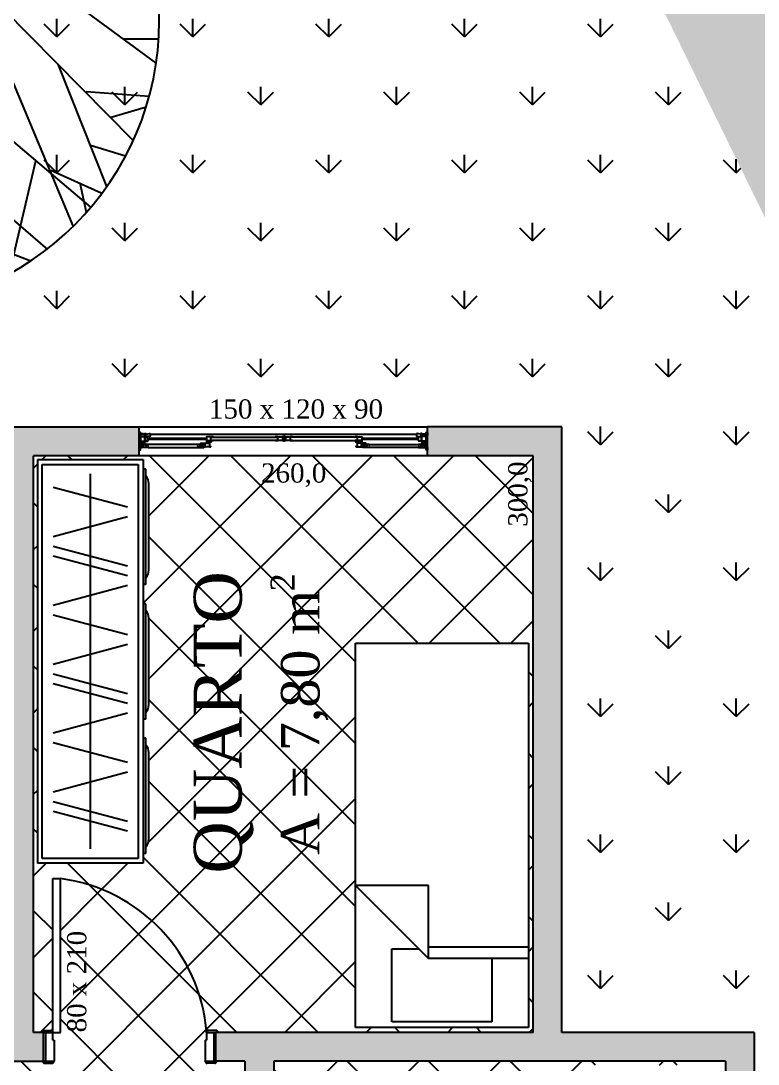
# Model space of a CAD drawing. Header units: millimetres. Extents: x 5728 to 12128, y -948 to 8052.
# Drawn here: x 6982 to 7365, y 5830 to 6372 of the extents above; entities that cross this region are included whole.
import ezdxf
from ezdxf.enums import TextEntityAlignment as Align

# ---------------------------------------------------------------- set-up
doc = ezdxf.new("R2010")
doc.units = ezdxf.units.MM
doc.header["$MEASUREMENT"] = 0
for name, color, linetype in [('001 - 0.150 Color', 1, 'Continuous'), ('003 - 0.250 Color', 3, 'Continuous'), ('004 - 0.150 Color', 4, 'Continuous'), ('005 - 0.350 Color', 5, 'Continuous'), ('007 - 0.200', 7, 'Continuous'), ('084 - 0.250 Color', 84, 'Continuous'), ('253 - 0.150 Color', 253, 'Continuous')]:
    doc.layers.add(name, color=color, linetype=linetype)
doc.styles.add('style4', font='romantic.ttf')

# ---------------------------------------------------------------- blocks, each defined once
blk = doc.blocks.new('Árvore Est')
at = {"layer": '084 - 0.250 Color'}
for p, q in [((7725.18, -1584.41), (7732.03, -1567.7)), ((7731.44, -1598.88), (7758.06, -1567.37)), ((7745.2, -1630.7), (7768.53, -1568.34)), ((7745.76, -1567.5), (7785.45, -1611.64)), ((7714.21, -1569.96), (7712.06, -1641.01)), ((7718.1, -1569.63), (7762.92, -1669.47)), ((7786.19, -1572.66), (7798.97, -1692.29)), ((7798.9, -1576.66), (7691.96, -1856.95)), ((7700.91, -1573.94), (7694.76, -1602.4)), ((7800.06, -1590.64), (7795.44, -1575.59)), ((7675.42, -1592.6), (7677.6, -1583.17)), ((7806.1, -1852.34), (7684.76, -1581.27)), ((7789.91, -1603.67), (7807.17, -1580.66)), ((7819.77, -1650.1), (7811.28, -1582.23)), ((7672.5, -1586.66), (7680.21, -1603.49)), ((7814.32, -1605.14), (7827.54, -1591.46)), ((7658.22, -1595.7), (7698.1, -1610.92)), ((7808.78, -1688.78), (7834.96, -1596.71)), ((7645.57, -1605.37), (7670.17, -1632.27)), ((7639.26, -1610.81), (7652.69, -1625)), ((7830.77, -1612.62), (7848.79, -1608.62)), ((7825.78, -1630.65), (7853.33, -1612.77)), ((7633.16, -1618.15), (7715.41, -1649.53)), ((7628.08, -1624.06), (7648.7, -1640.39)), ((7864.7, -1626.17), (7843.31, -1672.37)), ((7619.75, -1634.78), (7668.17, -1667.14)), ((7856.03, -1645.21), (7872.16, -1636.27)), ((7688.48, -1639.86), (7615.5, -1642.21)), ((7608.43, -1657.03), (7728.12, -1677.94)), ((7880.96, -1656.13), (7609.9, -1777.47)), ((7605.29, -1663.33), (7885.58, -1770.28)), ((7865.18, -1663.2), (7887.79, -1670.61)), ((7639.54, -1676.75), (7598.61, -1687.71)), ((7601.59, -1674.96), (7612.73, -1684.04)), ((7852.46, -1690.35), (7890.92, -1678.45)), ((7820.84, -1683.12), (7894.36, -1700.3)), ((7595.82, -1725.9), (7698.13, -1698.5)), ((7597.84, -1693.45), (7649.84, -1711.48)), ((7595.69, -1708.94), (7623.65, -1718.4)), ((7895.02, -1705.99), (7794.56, -1734.69)), ((7606.18, -1712.34), (7596.18, -1718.79)), ((7617.92, -1719.84), (7604.69, -1733.51)), ((7847.35, -1719.81), (7893.61, -1736.85)), ((7596.69, -1733.48), (7691.47, -1740.65)), ((7712.93, -1731.33), (7686.36, -1854.06)), ((7641.42, -1737.26), (7606.41, -1772.22)), ((7697.4, -1738.69), (7659.8, -1838.49)), ((7628.6, -1749.88), (7597.99, -1742.43)), ((7609.91, -1745.77), (7599.9, -1751.01)), ((7680.85, -1746.26), (7631.74, -1814.49)), ((7758.97, -1746.48), (7882.21, -1776.59)), ((7640.79, -1763.59), (7601.38, -1757.01)), ((7808.06, -1758.57), (7890.65, -1753.24)), ((7612.46, -1758.82), (7603.06, -1762.48)), ((7728.33, -1761.36), (7757.8, -1865.61)), ((7844.57, -1778.43), (7859.28, -1771.96)), ((7682.53, -1778.91), (7683.27, -1852.27)), ((7772.32, -1776.94), (7760.26, -1865.34)), ((7770.75, -1778.04), (7778.18, -1784.5)), ((7772.73, -1777.09), (7863.99, -1808.29)), ((7654.06, -1783.15), (7614.12, -1789.05)), ((7790.61, -1783.31), (7874.33, -1792.31)), ((7678.91, -1788.4), (7633.59, -1815.8)), ((7644.93, -1795.97), (7620.96, -1799.51)), ((7698.65, -1795.93), (7736.48, -1865.93)), ((7818.37, -1793.3), (7842.02, -1831.31)), ((7654.62, -1803.9), (7648.87, -1830.09)), ((7669.05, -1814.24), (7638.55, -1821.32)), ((7789.61, -1814.34), (7776.43, -1862.46)), ((7791.07, -1817.91), (7831.62, -1838.82)), ((7831.23, -1813.91), (7855.46, -1818.32)), ((7683.24, -1820.25), (7666.39, -1843.42)), ((7766.3, -1822.35), (7784.83, -1861.43)), ((7683.55, -1834.26), (7671.13, -1845.83)), ((7717.77, -1831.01), (7717.8, -1863.03)), ((7813.31, -1830.02), (7819.17, -1846.75)), ((7763.38, -1843.58), (7750.21, -1865.74)), ((7717.69, -1848.5), (7701.37, -1859.18))]:
    blk.add_line(p, q, dxfattribs=at)
blk.add_circle((7745.43, -1716.8), 150, dxfattribs=at)

msp = doc.modelspace()

# ---------------------------------------------------------------- hatches: boundary and pattern name
at = {"layer": '003 - 0.250 Color', "ltscale": 2.5}
h = msp.add_hatch(dxfattribs=at)
h.set_pattern_fill('GRASS', color=256, scale=50, style=0)
h.paths.add_polyline_path([(9651.52, 7831.2), (7193.98, 6626.81), (7392.01, 6222.73), (9098.14, 7058.86), (9494.21, 6250.7), (9726.36, 6261.77)])
h = msp.add_hatch(dxfattribs=at)
h.set_pattern_fill('GRASS', color=256, scale=50, style=0)
h.paths.add_polyline_path([(7193.98, 6626.81), (6098.23, 6089.81), (6098.23, 5196.13), (6298.23, 5196.13), (6298.23, 5266.13), (6298.23, 5416.13), (6298.23, 5541.13), (6298.23, 5691.13), (6298.23, 5761.13), (6403.23, 5761.13), (6403.23, 5822.5), (6520.04, 5939.32), (6562.47, 5981.74), (6636.85, 6056.13), (6698.23, 6056.13), (6698.23, 6161.13), (6768.23, 6161.13), (6918.23, 6161.13), (7043.23, 6161.13), (7193.23, 6161.13), (7263.23, 6161.13), (7263.23, 5846.13), (7363.23, 5846.13), (7363.23, 5788.63), (7363.23, 5688.63), (7363.23, 5571.13), (7363.23, 5421.13), (7363.23, 5346.13), (7113.23, 5346.13), (7113.23, 5289.88), (7788.08, 5289.88), (7788.08, 5414.56), (7392.01, 6222.73)])
h.paths.add_polyline_path([(7365.02, 5543.59), (7365.02, 5442.25), (7380.59, 5442.25), (7380.59, 5543.59)], flags=24)
h.paths.add_polyline_path([(7365.06, 5787.94), (7365.06, 5686.68), (7380.39, 5686.68), (7380.39, 5787.94)], flags=24)
h.paths.add_polyline_path([(6508.7, 5932.67), (6569.9, 5993.87), (6558.88, 6004.89), (6497.68, 5943.68)], flags=24)
h.paths.add_polyline_path([(6802.81, 6162.76), (6896.82, 6162.76), (6896.82, 6178.52), (6802.81, 6178.52)], flags=24)
h.paths.add_polyline_path([(7077.81, 6162.76), (7171.82, 6162.76), (7171.82, 6178.52), (7077.81, 6178.52)], flags=24)
h.paths.add_polyline_path([(6296.6, 5575.71), (6296.6, 5669.72), (6280.84, 5669.72), (6280.84, 5575.71)], flags=24)
h.paths.add_polyline_path([(6296.6, 5300.71), (6296.6, 5394.72), (6280.84, 5394.72), (6280.84, 5300.71)], flags=24)
at = {"layer": '005 - 0.350 Color', "ltscale": 2.5}
for points in [[(7043.23, 6161.13), (6918.23, 6161.13), (6918.23, 6146.13), (6973.23, 6146.13), (6973.23, 5846.13), (6968.03, 5846.13), (6968.03, 5831.13), (6993.43, 5831.13), (6993.43, 5846.13), (6988.23, 5846.13), (6988.23, 6146.13), (7043.23, 6146.13)], [(7263.23, 6161.13), (7193.23, 6161.13), (7193.23, 6146.13), (7248.23, 6146.13), (7248.23, 5846.13), (7083.03, 5846.13), (7083.03, 5831.13), (7098.23, 5831.13), (7098.23, 5455.93), (7113.23, 5455.93), (7113.23, 5631.13), (7118.43, 5631.13), (7118.43, 5646.13), (7113.23, 5646.13), (7113.23, 5831.13), (7348.23, 5831.13), (7348.23, 5788.63), (7363.23, 5788.63), (7363.23, 5846.13), (7263.23, 5846.13)]]:
    msp.add_hatch(color=256, dxfattribs=at).paths.add_polyline_path(points)
at = {"layer": '253 - 0.150 Color', "ltscale": 2.5}
h = msp.add_hatch(dxfattribs=at)
h.set_pattern_fill('NET', color=256, scale=240, angle=45, style=0)
h.paths.add_polyline_path([(7202.04, 6146.13), (7193.23, 6146.13), (7043.23, 6146.13), (7013.14, 6146.13), (7013.16, 6144.13), (7045.23, 6144.13), (7045.23, 6139.13), (7046.73, 6139.13), (7046.73, 6135.63, -0.181335), (7048.23, 6131.44), (7048.23, 6086.81, -0.181335), (7046.73, 6082.63), (7046.73, 6079.13), (7045.23, 6079.13), (7045.23, 6069.13), (7046.73, 6069.13), (7046.73, 6065.63, -0.181335), (7048.23, 6061.44), (7048.23, 6016.81, -0.181335), (7046.73, 6012.63), (7046.73, 6009.13), (7045.23, 6009.13), (7045.23, 5999.13), (7046.73, 5999.13), (7046.73, 5995.63, -0.181335), (7048.23, 5991.44), (7048.23, 5946.81, -0.181335), (7046.73, 5942.63), (7046.73, 5939.13), (7045.23, 5939.13), (7045.23, 5934.13), (7015.23, 5934.13), (7015.34, 5923.41, -0.312937), (7078.23, 5846.13, -0.414214), (7079.23, 5847.13), (7083.23, 5847.13, -0.414214), (7084.23, 5846.13), (7206.37, 5846.13), (7206.33, 5848.63), (7155.73, 5848.63), (7155.73, 6048.63), (7203.45, 6048.63)])
h.paths.add_polyline_path([(7248.23, 6146.13), (7202.04, 6146.13), (7203.45, 6048.63), (7245.73, 6048.63), (7245.73, 5848.63), (7206.33, 5848.63), (7206.37, 5846.13), (7248.23, 5846.13)])
h.paths.add_polyline_path([(7015.23, 5934.13), (6990.23, 5934.13), (6990.23, 6144.13), (7013.16, 6144.13), (7013.14, 6146.13), (6988.23, 6146.13), (6988.23, 5846.13), (6992.23, 5846.13, -0.414214), (6993.23, 5847.13), (6998.23, 5847.13), (6998.23, 5926.13), (7002.23, 5926.13, -0.038347), (7015.34, 5923.41)])
h.paths.add_polyline_path([(7127.2, 6072.51), (7127.2, 6088.01), (7108.45, 6088.01), (7108.45, 6072.51)], flags=24)
h.paths.add_polyline_path([(7147.33, 5933.82), (7147.33, 6080.98), (7110.94, 6080.98), (7110.94, 5933.82)], flags=24)
h.paths.add_polyline_path([(7110.99, 5922.48), (7110.99, 6092.32), (7063.67, 6092.32), (7063.67, 5922.48)], flags=24)
h.paths.add_polyline_path([(7104.26, 6126.96), (7143.65, 6126.96), (7143.65, 6145.27), (7104.26, 6145.27)], flags=24)
h.paths.add_polyline_path([(7250.08, 6106.81), (7250.08, 6146.16), (7231.89, 6146.16), (7231.89, 6106.81)], flags=9)
h = msp.add_hatch(dxfattribs=at)
h.set_pattern_fill('NET', color=256, scale=240, angle=45, style=0)
h.paths.add_polyline_path([(7098.23, 5831.13), (7083.53, 5831.13, -0.414214), (7082.53, 5830.13), (7078.53, 5830.13, -0.414214), (7077.53, 5831.13), (7077.53, 5842.13), (7078.23, 5842.13), (7078.23, 5846.13, 0.35555), (7002.23, 5926.13), (7002.23, 5846.13), (6998.23, 5846.13), (6998.23, 5842.13), (6998.93, 5842.13), (6998.93, 5831.13, -0.414214), (6997.93, 5830.13), (6993.93, 5830.13, -0.414214), (6992.93, 5831.13), (6968.53, 5831.13, -0.414214), (6967.53, 5830.13), (6963.53, 5830.13, -0.414214), (6962.53, 5831.13), (6962.53, 5842.13), (6963.23, 5842.13), (6963.23, 5846.13), (6959.23, 5846.13), (6959.23, 5926.13, 0.35555), (6883.23, 5846.13), (6883.23, 5842.13), (6883.93, 5842.13), (6883.93, 5831.13, -0.414214), (6882.93, 5830.13), (6878.93, 5830.13, -0.414214), (6877.93, 5831.13), (6708.84, 5831.13), (6705.52, 5827.8, -0.414214), (6705.52, 5826.39), (6702.69, 5823.56, -0.414214), (6701.27, 5823.56), (6693.5, 5831.34), (6693.99, 5831.83), (6691.16, 5834.66), (6687.16, 5834.66), (6687.16, 5904.66, 0.661173), (6641.64, 5785.19, -0.009594), (6641.66, 5785.16), (6644.49, 5782.34), (6644.99, 5782.83), (6652.77, 5775.05, -0.414214), (6652.77, 5773.64), (6649.94, 5770.81, -0.414214), (6648.52, 5770.81), (6628.23, 5750.52), (7051.23, 5750.52), (7051.23, 5752.28), (7096.23, 5752.28), (7096.23, 5750.52), (7098.23, 5750.52)])
h.paths.add_polyline_path([(7048.73, 5746.03), (7051.23, 5746.03), (7051.23, 5750.52), (6628.23, 5750.52), (6628.23, 5612.71), (6750.13, 5612.71, -0.099811), (6770.13, 5713.53), (6830.13, 5713.53, -0.414214), (6835.13, 5708.53), (6835.13, 5703.53, -0.350338), (6831.23, 5698.65), (6831.23, 5612.71), (7031.23, 5612.71), (7031.23, 5658.42), (7051.23, 5669.97), (7051.23, 5677.53), (7048.73, 5677.53), (7048.73, 5710.53), (7051.23, 5710.53), (7051.23, 5713.03), (7048.73, 5713.03)])
h.paths.add_polyline_path([(6648.68, 5779.22), (6648.68, 5823.64), (6674.48, 5823.64), (6674.48, 5779.22)], flags=24)
h.paths.add_polyline_path([(7100.08, 5791.81), (7100.08, 5831.16), (7081.89, 5831.16), (7081.89, 5791.81)], flags=9)
h.paths.add_polyline_path([(6709.81, 5811.98), (6749.16, 5811.98), (6749.16, 5830.17), (6709.81, 5830.17)], flags=24)
h.paths.add_polyline_path([(6686.84, 5845.17), (6686.84, 5902.05), (6671.51, 5902.05), (6671.51, 5845.17)], flags=24)
h.paths.add_polyline_path([(7018.47, 5844.66), (7018.47, 5901.54), (7003.13, 5901.54), (7003.13, 5844.66)], flags=24)
h.paths.add_polyline_path([(6959.22, 5844.66), (6959.22, 5901.54), (6943.88, 5901.54), (6943.88, 5844.66)], flags=24)
h.paths.add_polyline_path([(6850.18, 5634.66), (7018.04, 5634.66), (7018.04, 5672.94), (6850.18, 5672.94)], flags=24)
h.paths.add_polyline_path([(6869.17, 5594.66), (6999.05, 5594.66), (6999.05, 5632.94), (6869.17, 5632.94)], flags=9)
h.paths.add_polyline_path([(6647.38, 5710.2), (6647.38, 5749.55), (6629.19, 5749.55), (6629.19, 5710.2)], flags=24)
h = msp.add_hatch(dxfattribs=at)
h.set_pattern_fill('NET', color=256, scale=240, angle=45, style=0)
h.paths.add_polyline_path([(7276.38, 5829.13), (7346.23, 5829.13), (7346.23, 5800.44), (7348.23, 5800.36), (7348.23, 5831.13), (7113.23, 5831.13), (7113.23, 5809.94), (7276.38, 5803.29)])
h.paths.add_polyline_path([(7276.38, 5803.29), (7113.23, 5809.94), (7113.23, 5755.71), (7276.23, 5707.5), (7276.23, 5755.63, -0.414214), (7278.73, 5758.13), (7343.73, 5758.13, -0.414214), (7346.23, 5755.63), (7346.23, 5686.8), (7348.23, 5686.21), (7348.23, 5688.63), (7348.23, 5788.63), (7348.23, 5800.36), (7346.23, 5800.44), (7346.23, 5761.48), (7276.38, 5761.48)])
h.paths.add_polyline_path([(7113.23, 5755.71), (7113.23, 5646.13), (7117.23, 5646.13, -0.414214), (7118.23, 5647.13), (7122.23, 5647.13, -0.414214), (7123.23, 5646.13), (7123.23, 5726.13), (7127.23, 5726.13, -0.35555), (7203.23, 5646.13, -0.414214), (7204.23, 5647.13), (7208.23, 5647.13, -0.414214), (7209.23, 5646.13), (7348.23, 5646.13), (7348.23, 5686.21), (7346.23, 5686.8), (7346.23, 5650.63, -0.414214), (7343.73, 5648.13), (7278.73, 5648.13, -0.414214), (7276.23, 5650.63), (7276.23, 5707.5)])
h.paths.add_polyline_path([(7249.97, 5797.07), (7249.97, 5812.56), (7231.22, 5812.56), (7231.22, 5797.07)], flags=9)
h.paths.add_polyline_path([(7226.27, 5660.11), (7226.27, 5821.85), (7187.94, 5821.85), (7187.94, 5660.11)], flags=9)
h.paths.add_polyline_path([(7132.42, 5790.77), (7132.42, 5830.2), (7113.98, 5830.2), (7113.98, 5790.77)], flags=9)
h.paths.add_polyline_path([(7228.22, 5811.94), (7267.65, 5811.94), (7267.65, 5830.38), (7228.22, 5830.38)], flags=24)
h.paths.add_polyline_path([(7270.18, 5658.29), (7270.18, 5805.61), (7233.3, 5805.61), (7233.3, 5658.29)], flags=9)

# ---------------------------------------------------------------- linework, layer by layer
at = {"layer": '001 - 0.150 Color'}
for p, q in [((7043.23, 6161.13), (7193.23, 6161.13)), ((7043.97, 6157.32), (7046.13, 6157.32)), ((7046.13, 6157.32), (7043.97, 6157.32)), ((7043.97, 6156.03), (7046.07, 6156.03)), ((7047.85, 6155.28), (7078.19, 6155.28)), ((7047.87, 6154.7), (7078.19, 6154.7)), ((7048.93, 6157.32), (7187.54, 6157.32)), ((7159.02, 6155.28), (7188.61, 6155.28)), ((7159.02, 6154.7), (7188.59, 6154.7)), ((7190.34, 6157.32), (7192.49, 6157.32)), ((7192.49, 6156.03), (7190.39, 6156.03)), ((6990.23, 6144.13), (7045.23, 6144.13)), ((6990.23, 6144.13), (6990.23, 5934.13)), ((7193.23, 6146.13), (7043.23, 6146.13)), ((7045.23, 6144.13), (7045.23, 5934.13)), ((6992.73, 6141.63), (7042.73, 6141.63)), ((6992.73, 5936.63), (6992.73, 6141.63)), ((7042.73, 6141.63), (7042.73, 5936.63)), ((7017.73, 6136.63), (7017.73, 5941.63)), ((7045.23, 5934.13), (6990.23, 5934.13)), ((7042.73, 5936.63), (6992.73, 5936.63)), ((6998.23, 5926.13), (7002.23, 5926.13)), ((6998.23, 5846.13), (6998.23, 5926.13)), ((7002.23, 5846.13), (7002.23, 5926.13)), ((6993.23, 5847.13), (6997.23, 5847.13)), ((6994.43, 5846.13), (6994.43, 5831.13)), ((6998.23, 5846.13), (6998.23, 5846.13)), ((7078.23, 5846.13), (7078.23, 5842.13)), ((7078.23, 5846.13), (7083.03, 5846.13)), ((7083.23, 5847.13), (7079.23, 5847.13)), ((7082.03, 5846.13), (7082.03, 5831.13)), ((6998.23, 5842.13), (6998.93, 5842.13)), ((6998.93, 5842.13), (6998.93, 5831.13)), ((7077.53, 5842.13), (7078.23, 5842.13)), ((7077.53, 5842.13), (7077.53, 5831.13)), ((6992.93, 5831.13), (6992.93, 5831.13)), ((6993.43, 5831.13), (6998.93, 5831.13)), ((6993.93, 5830.13), (6997.93, 5830.13)), ((6998.93, 5831.13), (6998.93, 5831.13)), ((7077.53, 5831.13), (7083.03, 5831.13)), ((7082.53, 5830.13), (7078.53, 5830.13))]:
    msp.add_line(p, q, dxfattribs=at)
at = {"layer": '001 - 0.150 Color', "linetype": 'Continuous'}
for p, q in [((7155.73, 6048.63), (7245.73, 6048.63)), ((7155.73, 5848.63), (7155.73, 6048.63)), ((7245.73, 6048.63), (7245.73, 5848.63)), ((7155.73, 5922.63), (7193.73, 5884.63)), ((7193.73, 5922.63), (7155.73, 5922.63)), ((7193.73, 5884.63), (7193.73, 5922.63)), ((7245.73, 5884.63), (7193.73, 5884.63)), ((7245.73, 5848.63), (7155.73, 5848.63))]:
    msp.add_line(p, q, dxfattribs=at)
at = {"layer": '001 - 0.150 Color', "ltscale": 2.5}
for p, q in [((6993.43, 5846.13), (6998.23, 5846.13)), ((6998.23, 5842.13), (6998.23, 5846.13)), ((6998.23, 5846.13), (7002.23, 5846.13))]:
    msp.add_line(p, q, dxfattribs=at)
at = {"layer": '001 - 0.150 Color'}
for points in [[(7043.97, 6152.69), (7044.97, 6152.69), (7044.97, 6152.83), (7043.97, 6152.83), (7043.97, 6157.35), (7045.23, 6157.35), (7045.23, 6157.49), (7043.97, 6157.49), (7043.89, 6157.54), (7043.84, 6157.49), (7043.37, 6157.49), (7043.37, 6157.99), (7043.84, 6157.99), (7043.89, 6157.94), (7043.97, 6157.99), (7043.97, 6158.13), (7043.23, 6158.13), (7043.23, 6156.85), (7043.37, 6156.85), (7043.37, 6157.35), (7043.82, 6157.35), (7043.82, 6149.91), (7043.37, 6149.91), (7043.37, 6150.41), (7043.23, 6150.41), (7043.23, 6149.13), (7043.97, 6149.13), (7043.97, 6149.27), (7043.89, 6149.32), (7043.84, 6149.27), (7043.37, 6149.27), (7043.37, 6149.77), (7043.84, 6149.77), (7043.89, 6149.72), (7043.97, 6149.77), (7043.97, 6150.79), (7044.97, 6150.79), (7044.97, 6150.93), (7043.97, 6150.93)], [(7192.49, 6152.69), (7191.49, 6152.69), (7191.49, 6152.83), (7192.49, 6152.83), (7192.49, 6157.35), (7191.23, 6157.35), (7191.23, 6157.49), (7192.49, 6157.49), (7192.58, 6157.54), (7192.63, 6157.49), (7193.09, 6157.49), (7193.09, 6157.99), (7192.63, 6157.99), (7192.58, 6157.94), (7192.49, 6157.99), (7192.49, 6158.13), (7193.23, 6158.13), (7193.23, 6156.85), (7193.09, 6156.85), (7193.09, 6157.35), (7192.64, 6157.35), (7192.64, 6149.91), (7193.09, 6149.91), (7193.09, 6150.41), (7193.23, 6150.41), (7193.23, 6149.13), (7192.49, 6149.13), (7192.49, 6149.27), (7192.58, 6149.32), (7192.63, 6149.27), (7193.09, 6149.27), (7193.09, 6149.77), (7192.63, 6149.77), (7192.58, 6149.72), (7192.49, 6149.77), (7192.49, 6150.79), (7191.49, 6150.79), (7191.49, 6150.93), (7192.49, 6150.93)]]:
    msp.add_lwpolyline(points, close=True, dxfattribs=at)
for points in [[(7043.97, 6153.63), (7047.48, 6153.63, 0.357337), (7047.78, 6153.87, 0.099331), (7047.78, 6155.79, 0.357337), (7047.48, 6156.03), (7046.53, 6156.03)], [(7046.73, 6156.05), (7046.53, 6156.05), (7046.53, 6157.63), (7046.73, 6157.63), (7046.73, 6157.55, 0.453094), (7046.9, 6157.41), (7048.59, 6157.63, -0.453094), (7048.93, 6157.33), (7048.93, 6156.33, -0.453094), (7048.59, 6156.03), (7046.9, 6156.26, 0.453094), (7046.73, 6156.11), (7046.73, 6156.05)], [(7189.74, 6156.05), (7189.94, 6156.05), (7189.94, 6157.63), (7189.74, 6157.63), (7189.74, 6157.55, -0.453094), (7189.57, 6157.41), (7187.88, 6157.63, 0.453094), (7187.54, 6157.33), (7187.54, 6156.33, 0.453094), (7187.88, 6156.03), (7189.57, 6156.26, -0.453094), (7189.74, 6156.11), (7189.74, 6156.05)], [(7192.49, 6153.63), (7188.98, 6153.63, -0.357337), (7188.69, 6153.87, -0.099331), (7188.69, 6155.79, -0.357337), (7188.98, 6156.03), (7189.94, 6156.03)]]:
    msp.add_lwpolyline(points, format="xyb", dxfattribs=at)
for points in [[(7046.53, 6153.83), (7046.13, 6153.83), (7046.13, 6157.63), (7046.53, 6157.63), (7046.53, 6153.83)], [(7189.94, 6153.83), (7190.34, 6153.83), (7190.34, 6157.63), (7189.94, 6157.63), (7189.94, 6153.83)], [(7045.32, 6152.01), (7047.83, 6152.01), (7047.83, 6151.61), (7047.71, 6151.61), (7047.71, 6151.89), (7046.63, 6151.89), (7046.63, 6150.53), (7047.71, 6150.53), (7047.71, 6150.81), (7047.83, 6150.81), (7047.83, 6150.41), (7044.52, 6150.41), (7044.52, 6150.53)], [(7044.52, 6150.53), (7045.52, 6150.53), (7045.52, 6151.89), (7045.32, 6151.89), (7045.32, 6152.01)], [(7076.82, 6150.53), (7075.82, 6150.53), (7075.82, 6151.89), (7076.02, 6151.89), (7076.02, 6152.01), (7073.51, 6152.01), (7073.51, 6151.61), (7073.63, 6151.61), (7073.63, 6151.89), (7074.71, 6151.89), (7074.71, 6150.53), (7073.63, 6150.53), (7073.63, 6150.81), (7073.51, 6150.81), (7073.51, 6150.41), (7076.82, 6150.41), (7076.82, 6150.53)], [(7159.64, 6150.53), (7160.64, 6150.53), (7160.64, 6151.89), (7160.44, 6151.89), (7160.44, 6152.01), (7162.95, 6152.01), (7162.95, 6151.61), (7162.83, 6151.61), (7162.83, 6151.89), (7161.75, 6151.89), (7161.75, 6150.53), (7162.83, 6150.53), (7162.83, 6150.81), (7162.95, 6150.81), (7162.95, 6150.41), (7159.64, 6150.41), (7159.64, 6150.53)], [(7191.14, 6152.01), (7188.63, 6152.01), (7188.63, 6151.61), (7188.75, 6151.61), (7188.75, 6151.89), (7189.83, 6151.89), (7189.83, 6150.53), (7188.75, 6150.53), (7188.75, 6150.81), (7188.63, 6150.81), (7188.63, 6150.41), (7191.94, 6150.41), (7191.94, 6150.53)], [(7191.94, 6150.53), (7190.94, 6150.53), (7190.94, 6151.89), (7191.14, 6151.89), (7191.14, 6152.01)]]:
    msp.add_lwpolyline(points, dxfattribs=at)
for points in [[(7079.65, 6153.14, 0.957391), (7079.66, 6153.26), (7079.06, 6153.31, -0.388979), (7079.01, 6153.36), (7079.01, 6153.44, 0.39085), (7078.97, 6153.49), (7078.39, 6153.53, -0.39085), (7078.34, 6153.58), (7078.34, 6153.94, -0.414214), (7078.39, 6153.99), (7081.68, 6153.99), (7081.68, 6154.11), (7080.48, 6154.11), (7080.48, 6155.87), (7081.68, 6155.87), (7081.68, 6155.99), (7078.19, 6155.99), (7078.19, 6153.31, 0.414214), (7078.36, 6153.14), (7078.47, 6153.14), (7078.47, 6153.24), (7078.34, 6153.24), (7078.34, 6153.37), (7078.89, 6153.37), (7078.89, 6153.24), (7078.77, 6153.24), (7078.77, 6153.14)], [(7117.72, 6154.16), (7117.94, 6153.94, 0.668179), (7118.02, 6153.97), (7118.02, 6154.54), (7118.14, 6154.54), (7118.14, 6154.39), (7118.37, 6154.43), (7118.37, 6154.51, -0.668179), (7118.42, 6154.53), (7118.5, 6154.45), (7118.95, 6154.54, -1), (7118.97, 6154.42), (7118.14, 6154.27), (7118.14, 6153.79), (7117.92, 6153.79), (7117.72, 6153.99), (7114.23, 6153.99), (7114.23, 6154.11), (7115.43, 6154.11), (7115.43, 6155.87), (7114.23, 6155.87), (7114.23, 6155.99), (7117.72, 6155.99), (7117.92, 6156.19), (7118.14, 6156.19), (7118.14, 6155.71), (7118.97, 6155.56, -1), (7118.95, 6155.44), (7118.5, 6155.52), (7118.42, 6155.45, -0.668179), (7118.37, 6155.47), (7118.37, 6155.54), (7118.14, 6155.58), (7118.14, 6155.44), (7118.02, 6155.44), (7118.02, 6156, 0.668179), (7117.94, 6156.03), (7117.72, 6155.82)], [(7119.14, 6156), (7119.14, 6155.69), (7119.02, 6155.69), (7119.02, 6155.84), (7118.9, 6155.84), (7118.9, 6155.94), (7119.02, 6155.94), (7119.02, 6156.07), (7118.47, 6156.07), (7118.47, 6155.94), (7118.6, 6155.94), (7118.6, 6155.84), (7118.35, 6155.84), (7118.35, 6156.19), (7119.25, 6156.19), (7119.45, 6155.99), (7122.94, 6155.99), (7122.94, 6155.87), (7121.74, 6155.87), (7121.74, 6154.11), (7122.94, 6154.11), (7122.94, 6153.99), (7119.45, 6153.99), (7119.25, 6153.79), (7118.35, 6153.79), (7118.35, 6154.14), (7118.6, 6154.14), (7118.6, 6154.04), (7118.47, 6154.04), (7118.47, 6153.91), (7119.02, 6153.91), (7119.02, 6154.04), (7118.9, 6154.04), (7118.9, 6154.14), (7119.02, 6154.14), (7119.02, 6154.29), (7119.14, 6154.29), (7119.14, 6153.97, 0.668179), (7119.23, 6153.94), (7119.45, 6154.16), (7119.45, 6155.82), (7119.23, 6156.03, 0.668179)], [(7155.53, 6154.11), (7156.73, 6154.11), (7156.73, 6155.87), (7155.53, 6155.87), (7155.53, 6155.99), (7159.02, 6155.99), (7159.02, 6153.31, -0.414214), (7158.85, 6153.14), (7158.75, 6153.14), (7158.75, 6153.24), (7158.87, 6153.24), (7158.87, 6153.37), (7158.32, 6153.37), (7158.32, 6153.24), (7158.45, 6153.24), (7158.45, 6153.14), (7157.56, 6153.14, -0.957391), (7157.56, 6153.26), (7158.16, 6153.31, 0.388979), (7158.2, 6153.36), (7158.2, 6153.44, -0.39085), (7158.25, 6153.49), (7158.83, 6153.53, 0.39085), (7158.87, 6153.58), (7158.87, 6153.94, 0.414214), (7158.82, 6153.99), (7155.53, 6153.99)], [(7045.09, 6152.69), (7045.3, 6152.69), (7045.3, 6152.34), (7045.55, 6152.34), (7045.55, 6152.44), (7045.42, 6152.44), (7045.42, 6152.69), (7045.97, 6152.69), (7045.97, 6152.44), (7045.85, 6152.44), (7045.85, 6152.34), (7046.09, 6152.34), (7046.09, 6152.81), (7044.97, 6152.81), (7044.97, 6152.65), (7044.82, 6152.65), (7044.82, 6152.68), (7044.57, 6152.68), (7044.22, 6152.58, 1), (7044.25, 6152.47), (7044.59, 6152.56), (7044.97, 6152.56), (7044.97, 6151.06), (7044.59, 6151.06), (7044.25, 6151.15, 1), (7044.22, 6151.03), (7044.57, 6150.94), (7044.82, 6150.94), (7044.82, 6150.97), (7044.97, 6150.97), (7044.97, 6150.81), (7045.09, 6150.81)], [(7076.25, 6152.55), (7076.04, 6152.55), (7076.04, 6152.2), (7075.8, 6152.2), (7075.8, 6152.3), (7075.92, 6152.3), (7075.92, 6152.55), (7075.37, 6152.55), (7075.37, 6152.3), (7075.5, 6152.3), (7075.5, 6152.2), (7075.25, 6152.2), (7075.25, 6152.67), (7076.37, 6152.67), (7076.37, 6152.51), (7076.52, 6152.51), (7076.52, 6152.54), (7076.77, 6152.54), (7077.13, 6152.44, -1), (7077.1, 6152.33), (7076.76, 6152.42), (7076.37, 6152.42), (7076.37, 6150.92), (7076.76, 6150.92), (7077.1, 6151.01, -1), (7077.13, 6150.89), (7076.77, 6150.8), (7076.52, 6150.8), (7076.52, 6150.83), (7076.37, 6150.83), (7076.37, 6150.67), (7076.25, 6150.67)], [(7079.3, 6153.52), (7079.3, 6153.42), (7079.18, 6153.42), (7079.18, 6153.29), (7079.73, 6153.29), (7079.73, 6153.42), (7079.6, 6153.42), (7079.6, 6153.52), (7080.16, 6153.52, -0.414214), (7080.48, 6153.19), (7080.36, 6153.19), (7080.36, 6153.19, 0.414214), (7080.16, 6153.4), (7079.86, 6153.4), (7079.86, 6150.79), (7080.16, 6150.79, 0.414214), (7080.36, 6150.99), (7080.36, 6150.99), (7080.48, 6150.99), (7080.48, 6150.99, -0.414214), (7080.16, 6150.67), (7076.37, 6150.67), (7076.37, 6150.79), (7077.57, 6150.79), (7077.57, 6152.55), (7076.37, 6152.55), (7076.37, 6152.67), (7079.74, 6152.67), (7079.74, 6153.12), (7079.04, 6153.18), (7079.04, 6153.34), (7078.4, 6153.4, -0.957391), (7078.4, 6153.52)], [(7157.16, 6153.52), (7157.16, 6153.42), (7157.29, 6153.42), (7157.29, 6153.29), (7156.74, 6153.29), (7156.74, 6153.42), (7156.86, 6153.42), (7156.86, 6153.52), (7156.31, 6153.52, 0.414214), (7155.98, 6153.19), (7156.1, 6153.19), (7156.1, 6153.19, -0.414214), (7156.31, 6153.4), (7156.6, 6153.4), (7156.6, 6150.79), (7156.31, 6150.79, -0.414214), (7156.1, 6150.99), (7156.1, 6150.99), (7155.98, 6150.99), (7155.98, 6150.99, 0.414214), (7156.31, 6150.67), (7160.09, 6150.67), (7160.09, 6150.79), (7158.89, 6150.79), (7158.89, 6152.55), (7160.09, 6152.55), (7160.09, 6152.67), (7156.72, 6152.67), (7156.72, 6153.12), (7157.42, 6153.18), (7157.42, 6153.34), (7158.07, 6153.4, 0.957391), (7158.06, 6153.52)], [(7160.21, 6152.55), (7160.42, 6152.55), (7160.42, 6152.2), (7160.67, 6152.2), (7160.67, 6152.3), (7160.54, 6152.3), (7160.54, 6152.55), (7161.09, 6152.55), (7161.09, 6152.3), (7160.97, 6152.3), (7160.97, 6152.2), (7161.21, 6152.2), (7161.21, 6152.67), (7160.09, 6152.67), (7160.09, 6152.51), (7159.94, 6152.51), (7159.94, 6152.54), (7159.69, 6152.54), (7159.34, 6152.44, 1), (7159.37, 6152.33), (7159.71, 6152.42), (7160.09, 6152.42), (7160.09, 6150.92), (7159.71, 6150.92), (7159.37, 6151.01, 1), (7159.34, 6150.89), (7159.69, 6150.8), (7159.94, 6150.8), (7159.94, 6150.83), (7160.09, 6150.83), (7160.09, 6150.67), (7160.21, 6150.67)], [(7191.37, 6152.69), (7191.16, 6152.69), (7191.16, 6152.34), (7190.92, 6152.34), (7190.92, 6152.44), (7191.04, 6152.44), (7191.04, 6152.69), (7190.49, 6152.69), (7190.49, 6152.44), (7190.62, 6152.44), (7190.62, 6152.34), (7190.37, 6152.34), (7190.37, 6152.81), (7191.49, 6152.81), (7191.49, 6152.65), (7191.64, 6152.65), (7191.64, 6152.68), (7191.89, 6152.68), (7192.25, 6152.58, -1), (7192.22, 6152.47), (7191.88, 6152.56), (7191.49, 6152.56), (7191.49, 6151.06), (7191.88, 6151.06), (7192.22, 6151.15, -1), (7192.25, 6151.03), (7191.89, 6150.94), (7191.64, 6150.94), (7191.64, 6150.97), (7191.49, 6150.97), (7191.49, 6150.81), (7191.37, 6150.81)]]:
    msp.add_lwpolyline(points, format="xyb", close=True, dxfattribs=at)
for centre, start, end in [((6993.23, 5846.13), 90, 180), ((6997.23, 5846.13), 0, 90), ((6997.23, 5846.13), 1.272221872585407e-14, 1.042204158021965e-10), ((7079.23, 5846.13), 90, 180), ((7083.23, 5846.13), 0, 90), ((6993.93, 5831.13), 180, 270), ((6997.93, 5831.13), 270, 0), ((7078.53, 5831.13), 180, 270), ((7082.53, 5831.13), 270, 0)]:
    msp.add_arc(centre, 1, start, end, dxfattribs=at)
at = {"layer": '004 - 0.150 Color'}
for p, q in [((7080.48, 6155.84), (7115.43, 6155.84)), ((7047.83, 6150.41), (7073.51, 6150.41)), ((7080.48, 6154.14), (7115.43, 6154.14)), ((7188.63, 6150.41), (7162.95, 6150.41)), ((7046.73, 6139.13), (7045.23, 6139.13)), ((7046.73, 6079.13), (7046.73, 6139.13)), ((7037.05, 6119.3), (6998.41, 6129.66)), ((7048.23, 6086.63), (7048.23, 6131.63)), ((7037.05, 6114.3), (6998.41, 6103.95)), ((7037.05, 6088.6), (6998.41, 6098.95)), ((7037.05, 6083.6), (6998.41, 6093.95)), ((7037.05, 6078.6), (6998.41, 6068.24)), ((7046.73, 6079.13), (7045.23, 6079.13)), ((7046.73, 6069.13), (7045.23, 6069.13)), ((7046.73, 6009.13), (7046.73, 6069.13)), ((7037.05, 6052.89), (6998.41, 6063.24)), ((7048.23, 6016.63), (7048.23, 6061.63)), ((7037.05, 6047.89), (6998.41, 6037.54)), ((7037.05, 6022.19), (6998.41, 6032.54)), ((7037.05, 6017.19), (6998.41, 6027.54)), ((7037.05, 6012.19), (6998.41, 6001.83)), ((7046.73, 6009.13), (7045.23, 6009.13)), ((7037.05, 5986.48), (6998.41, 5996.83)), ((7046.73, 5999.13), (7045.23, 5999.13)), ((7046.73, 5939.13), (7046.73, 5999.13)), ((7048.23, 5946.63), (7048.23, 5991.63)), ((7037.05, 5981.48), (6998.41, 5971.13)), ((7037.05, 5955.77), (6998.41, 5966.13)), ((7037.05, 5950.77), (6998.41, 5961.13)), ((7046.73, 5939.13), (7045.23, 5939.13))]:
    msp.add_line(p, q, dxfattribs=at)
at = {"layer": '004 - 0.150 Color', "linetype": 'Continuous'}
for p, q in [((7174.73, 5851.63), (7174.73, 5889.63)), ((7174.73, 5889.63), (7188.73, 5889.63)), ((7193.73, 5890.63), (7245.73, 5890.63)), ((7226.73, 5884.63), (7226.73, 5851.63)), ((7226.73, 5851.63), (7174.73, 5851.63))]:
    msp.add_line(p, q, dxfattribs=at)
at = {"layer": '004 - 0.150 Color'}
for points in [[(7121.74, 6155.87), (7156.73, 6155.87)], [(7073.51, 6152.01), (7047.83, 6152.01)], [(7121.74, 6154.11), (7156.73, 6154.11)], [(7162.95, 6152.01), (7188.63, 6152.01)]]:
    msp.add_lwpolyline(points, dxfattribs=at)
for centre, start, end in [((7041.9, 6131.53), 0.8396, 40.2724), ((7041.9, 6086.72), 319.7276, 359.1604), ((7041.9, 6061.53), 0.8396, 40.2724), ((7041.9, 6016.72), 319.7276, 359.1604), ((7041.9, 5991.53), 0.8396, 40.2724), ((7041.9, 5946.72), 319.7276, 359.1604)]:
    msp.add_arc(centre, 6.33, start, end, dxfattribs=at)
at = {"layer": '004 - 0.150 Color', "ltscale": 2.5}
msp.add_arc((6991.09, 5839.44), 87.4, 4.3855, 82.6769, dxfattribs=at)
at = {"layer": '005 - 0.350 Color', "ltscale": 2.5}
for p, q in [((6918.23, 6161.13), (7043.23, 6161.13)), ((7263.23, 6161.13), (7193.23, 6161.13)), ((7263.23, 5846.13), (7263.23, 6161.13)), ((6988.23, 5846.13), (6988.23, 6146.13)), ((7043.23, 6146.13), (6988.23, 6146.13)), ((7248.23, 6146.13), (7193.23, 6146.13)), ((7248.23, 5846.13), (7248.23, 6146.13)), ((6993.43, 5846.13), (6988.23, 5846.13)), ((7248.23, 5846.13), (7083.03, 5846.13)), ((7363.23, 5846.13), (7263.23, 5846.13)), ((7363.23, 5846.13), (7363.23, 5788.63)), ((6968.03, 5831.13), (6993.43, 5831.13)), ((7098.23, 5831.13), (7083.03, 5831.13)), ((7098.23, 5831.13), (7098.23, 5455.93)), ((7348.23, 5831.13), (7113.23, 5831.13)), ((7113.23, 5831.13), (7113.23, 5646.13)), ((7348.23, 5831.13), (7348.23, 5788.63))]:
    msp.add_line(p, q, dxfattribs=at)
at = {"layer": '005 - 0.350 Color', "linetype": 'Continuous'}
for p, q in [((7043.23, 6146.13), (7043.23, 6161.13)), ((7193.23, 6146.13), (7193.23, 6161.13))]:
    msp.add_line(p, q, dxfattribs=at)
at = {"layer": '005 - 0.350 Color'}
for p, q in [((6993.43, 5831.13), (6993.43, 5846.13)), ((7083.03, 5831.13), (7083.03, 5846.13))]:
    msp.add_line(p, q, dxfattribs=at)

# ---------------------------------------------------------------- block references
at = {"layer": '084 - 0.250 Color', "xscale": -1, "rotation": 208.8385000000004}
msp.add_blockref('Árvore Est', (946.85, 1132.48), dxfattribs=at)

# ---------------------------------------------------------------- texts
at = {"layer": '007 - 0.200', "ltscale": 2.5, "style": 'style4'}
msp.add_text('150 x 120 x 90', height=10, dxfattribs=at).set_placement((7124.82, 6162.42), align=Align.BOTTOM_CENTER)
msp.add_text('260,0', height=10, dxfattribs=at).set_placement((7140.6, 6142.13), align=Align.TOP_RIGHT)
msp.add_text('300,0', height=10, rotation=90, dxfattribs=at).set_placement((7248.23, 6143.13), align=Align.BOTTOM_RIGHT)
for s, height, p in [('QUARTO', 25, (7071.56, 6007.4)), ('2', 12.5, (7111.58, 6080.26)), ('A = 7,80 m', 20, (7117.03, 6007.4))]:
    msp.add_text(s, height=height, rotation=90, dxfattribs=at).set_placement(p, align=Align.TOP_CENTER)
msp.add_text('80 x 210', height=10, rotation=90, dxfattribs=at).set_placement((7005.7, 5898.99), align=Align.TOP_RIGHT)

doc.saveas('drawing.dxf')
